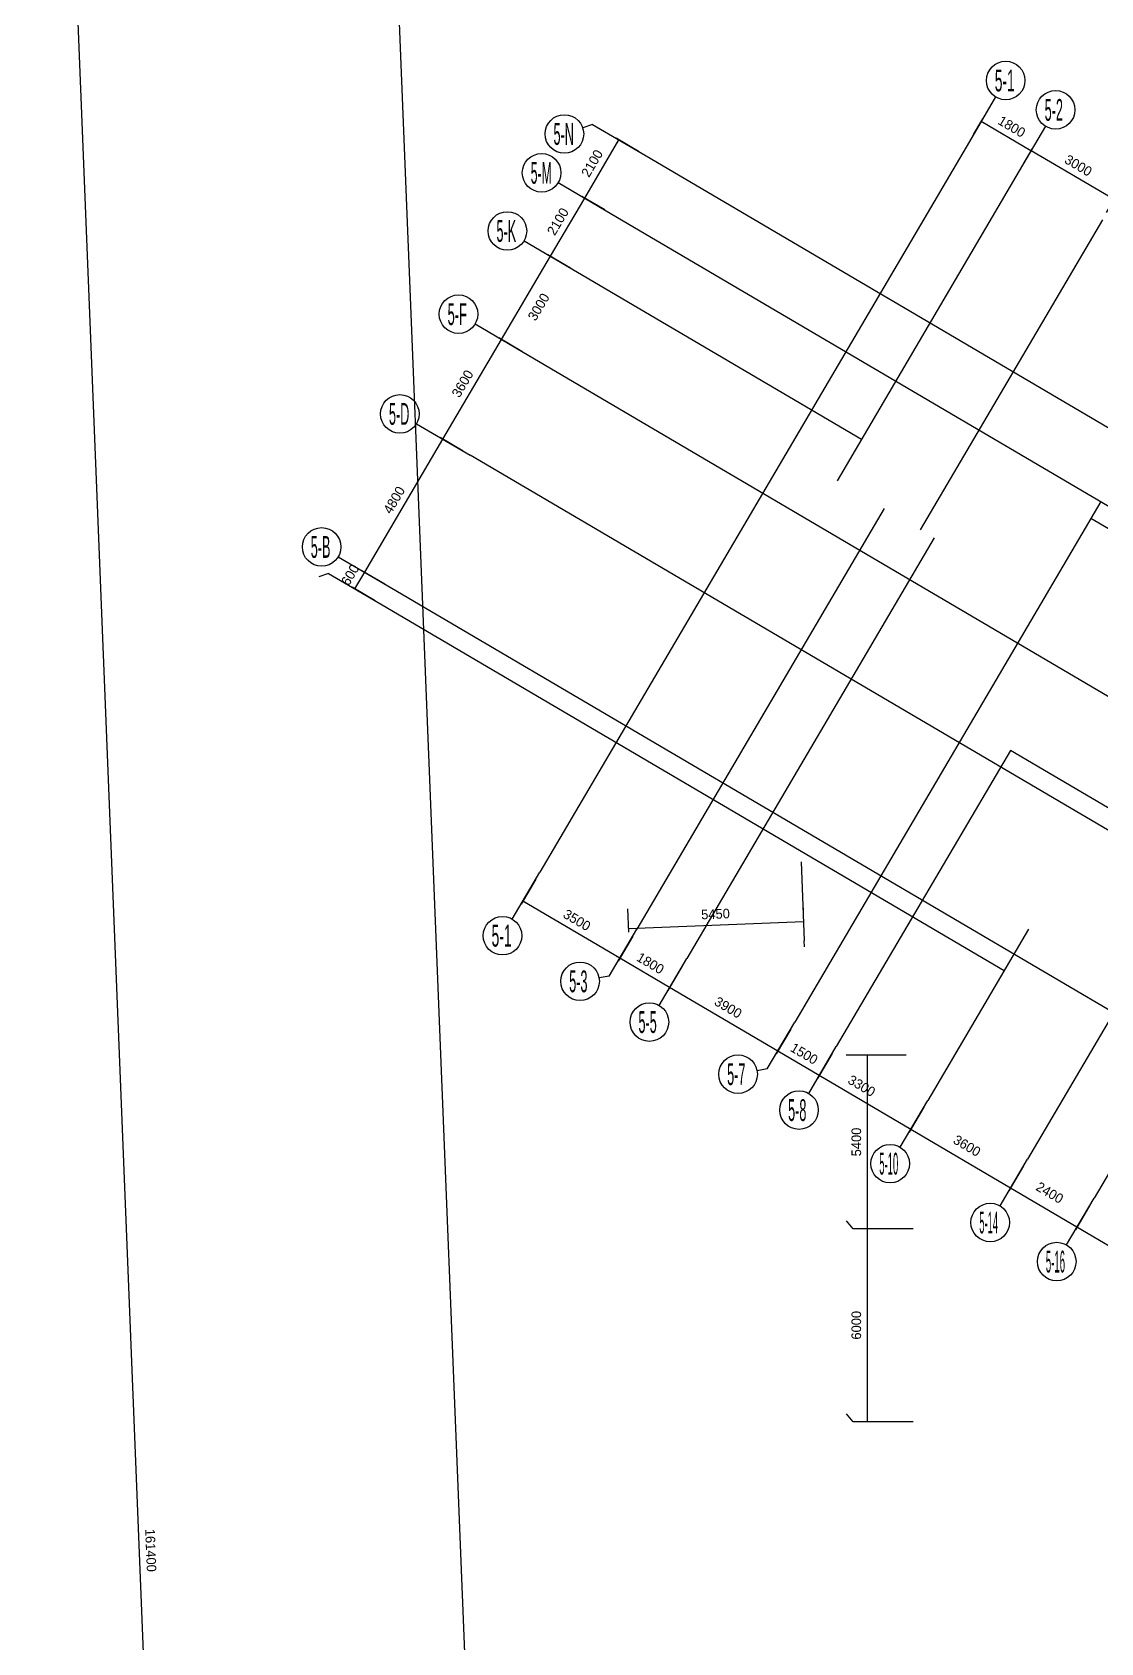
# Model space of a CAD drawing. Extents: x 471867 to 669967, y 35268 to 238913.
# Drawn here: x 471867 to 505108, y 148612 to 198706 of the extents above; entities that cross this region are included whole.
import ezdxf

# ---------------------------------------------------------------- set-up
doc = ezdxf.new("R2010")
doc.units = 0
doc.header["$LTSCALE"] = 100
doc.header["$MEASUREMENT"] = 0
doc.layers.add('DOTE', color=253, linetype='Continuous')
doc.layers.add('L-AXIS', color=3, linetype='Continuous')
doc.styles.add('hztxt2', font='hztxt2')
doc.dimstyles.get("Standard").update_dxf_attribs({"dimtxt": 300, "dimasz": 100, "dimexe": 100, "dimexo": 250, "dimgap": 100, "dimtad": 0, "dimtoh": 1, "dimdec": 0, "dimdsep": 46, "dimcen": 0.09, "dimclrt": 7, "dimadec": 0, "dimazin": 0, "dimtfac": 1, "dimtdec": 4, "dimtofl": 0, "dimtmove": 0, "dimatfit": 3, "dimfxl": 1, "dimtolj": 1, "dimtzin": 0, "dimarcsym": 0})

# ---------------------------------------------------------------- blocks, each defined once
blk = doc.blocks.new('*D248')
at = {"layer": 'L-AXIS', "color": 0, "linetype": 'ByBlock', "lineweight": -2}
for p, q in [((474241, 232201), (471867, 232105)), ((478441, 70839), (471967, 232109)), ((480715, 70931), (478341, 70835))]:
    blk.add_line(p, q, dxfattribs=at)
for points in [[(471967, 232109), (471988, 232010), (471954, 232009)], [(478441, 70839), (478420, 70939), (478453, 70940)]]:
    blk.add_solid(points, dxfattribs=at)
at = {"layer": 'L-AXIS', "color": 7, "linetype": 'Continuous', "lineweight": -2, "insert": (475554, 151488), "char_height": 300, "width": 1111.67, "attachment_point": 5, "rotation": 272.2988, "style": 'hztxt2'}
blk.add_mtext('161400', dxfattribs=at)
blk = doc.blocks.new('*D330')
at = {"layer": 'L-AXIS', "color": 0, "linetype": 'ByBlock', "lineweight": -2}
for p, q in [((484645, 186045), (486470, 189148)), ((487096, 188780), (486383, 189199)), ((485271, 185676), (484558, 186096))]:
    blk.add_line(p, q, dxfattribs=at)
for points in [[(486470, 189148), (486433, 189054), (486405, 189071)], [(484645, 186045), (484681, 186139), (484710, 186123)]]:
    blk.add_solid(points, dxfattribs=at)
at = {"layer": 'L-AXIS', "color": 7, "linetype": 'Continuous', "lineweight": -2, "insert": (485255, 187774), "char_height": 300, "width": 775, "attachment_point": 5, "rotation": 59.5454, "style": 'hztxt2'}
blk.add_mtext('3600', dxfattribs=at)
blk = doc.blocks.new('*D250')
at = {"layer": 'L-AXIS', "color": 0, "linetype": 'ByBlock', "lineweight": -2}
for p, q in [((504772, 162226), (504317, 161452)), ((507471, 159714), (504367, 161538)), ((507875, 160401), (507420, 159627))]:
    blk.add_line(p, q, dxfattribs=at)
for points in [[(504367, 161538), (504462, 161502), (504445, 161473)], [(507471, 159714), (507376, 159750), (507393, 159779)]]:
    blk.add_solid(points, dxfattribs=at)
at = {"layer": 'L-AXIS', "color": 7, "linetype": 'Continuous', "lineweight": -2, "insert": (506273, 160903), "char_height": 300, "width": 775, "attachment_point": 5, "rotation": 329.5454, "style": 'hztxt2'}
blk.add_mtext('3600', dxfattribs=at)
blk = doc.blocks.new('*D116')
at = {"layer": 'L-AXIS', "color": 0, "linetype": 'ByBlock', "lineweight": -2}
for p, q in [((492100, 169677), (491645, 168903)), ((495057, 167012), (491696, 168989)), ((495462, 167700), (495007, 166926))]:
    blk.add_line(p, q, dxfattribs=at)
for points in [[(491696, 168989), (491790, 168953), (491773, 168924)], [(495057, 167012), (494963, 167049), (494980, 167077)]]:
    blk.add_solid(points, dxfattribs=at)
at = {"layer": 'L-AXIS', "color": 7, "linetype": 'Continuous', "lineweight": -2, "insert": (493517, 168371), "char_height": 300, "width": 775, "attachment_point": 5, "rotation": 329.5454, "style": 'hztxt2'}
blk.add_mtext('3900', dxfattribs=at)
blk = doc.blocks.new('_AXISO')
blk.add_circle((0, 0), 0.5)
blk = doc.blocks.new('*D417')
at = {"layer": 'L-AXIS', "color": 0, "linetype": 'ByBlock', "lineweight": -2}
for p, q in [((490389, 171444), (490418, 170719)), ((495835, 171662), (495864, 170938)), ((495860, 171038), (490414, 170819))]:
    blk.add_line(p, q, dxfattribs=at)
for points in [[(490414, 170819), (490513, 170840), (490515, 170806)], [(495860, 171038), (495760, 171017), (495759, 171050)]]:
    blk.add_solid(points, dxfattribs=at)
at = {"layer": 'L-AXIS', "color": 7, "linetype": 'Continuous', "lineweight": -2, "insert": (493123, 171278), "char_height": 300, "width": 785, "attachment_point": 5, "rotation": 2.2988, "style": 'hztxt2'}
blk.add_mtext('5450', dxfattribs=at)
blk = doc.blocks.new('*D177')
at = {"layer": 'L-AXIS', "color": 0, "linetype": 'ByBlock', "lineweight": -2}
for p, q in [((496755, 166940), (496300, 166166)), ((499195, 164580), (496351, 166252)), ((499600, 165267), (499145, 164493))]:
    blk.add_line(p, q, dxfattribs=at)
for points in [[(496351, 166252), (496445, 166216), (496428, 166187)], [(499195, 164580), (499101, 164616), (499117, 164645)]]:
    blk.add_solid(points, dxfattribs=at)
at = {"layer": 'L-AXIS', "color": 7, "linetype": 'Continuous', "lineweight": -2, "insert": (497670, 165933), "char_height": 300, "width": 780, "attachment_point": 5, "rotation": 329.5454, "style": 'hztxt2'}
blk.add_mtext('3300', dxfattribs=at)
blk = doc.blocks.new('*D12')
at = {"layer": 'L-AXIS', "color": 0, "linetype": 'ByBlock', "lineweight": -2}
for p, q in [((498397, 166888), (497754, 166888)), ((497854, 161488), (497854, 166888)), ((498865, 161488), (497754, 161488))]:
    blk.add_line(p, q, dxfattribs=at)
for points in [[(497854, 166888), (497870, 166788), (497837, 166788)], [(497854, 161488), (497837, 161588), (497870, 161588)]]:
    blk.add_solid(points, dxfattribs=at)
at = {"layer": 'L-AXIS', "color": 7, "linetype": 'Continuous', "lineweight": -2, "insert": (497504, 164188), "char_height": 300, "width": 785, "attachment_point": 5, "rotation": 90, "style": 'hztxt2'}
blk.add_mtext('5400', dxfattribs=at)
blk = doc.blocks.new('*D44')
at = {"layer": 'L-AXIS', "color": 0, "linetype": 'ByBlock', "lineweight": -2}
for p, q in [((498865, 161488), (497754, 161488)), ((497854, 155488), (497854, 161488)), ((498865, 155488), (497754, 155488))]:
    blk.add_line(p, q, dxfattribs=at)
for points in [[(497854, 161488), (497870, 161388), (497837, 161388)], [(497854, 155488), (497837, 155588), (497870, 155588)]]:
    blk.add_solid(points, dxfattribs=at)
at = {"layer": 'L-AXIS', "color": 7, "linetype": 'Continuous', "lineweight": -2, "insert": (497504, 158488), "char_height": 300, "width": 770, "attachment_point": 5, "rotation": 90, "style": 'hztxt2'}
blk.add_mtext('6000', dxfattribs=at)
blk = doc.blocks.new('*D315')
at = {"layer": 'L-AXIS', "color": 0, "linetype": 'ByBlock', "lineweight": -2}
for p, q in [((495462, 167700), (495007, 166926)), ((496351, 166252), (495057, 167012)), ((496755, 166940), (496300, 166166))]:
    blk.add_line(p, q, dxfattribs=at)
for points in [[(495057, 167012), (495152, 166976), (495135, 166947)], [(496351, 166252), (496256, 166288), (496273, 166317)]]:
    blk.add_solid(points, dxfattribs=at)
at = {"layer": 'L-AXIS', "color": 7, "linetype": 'Continuous', "lineweight": -2, "insert": (495881, 166934), "char_height": 300, "width": 690, "attachment_point": 5, "rotation": 329.5454, "style": 'hztxt2'}
blk.add_mtext('1500', dxfattribs=at)
blk = doc.blocks.new('*D410')
at = {"layer": 'L-AXIS', "color": 0, "linetype": 'ByBlock', "lineweight": -2}
for p, q in [((499600, 165267), (499145, 164493)), ((502299, 162755), (499195, 164580)), ((502703, 163442), (502248, 162669))]:
    blk.add_line(p, q, dxfattribs=at)
for points in [[(499195, 164580), (499290, 164543), (499273, 164514)], [(502299, 162755), (502204, 162791), (502221, 162820)]]:
    blk.add_solid(points, dxfattribs=at)
at = {"layer": 'L-AXIS', "color": 7, "linetype": 'Continuous', "lineweight": -2, "insert": (500946, 164070), "char_height": 300, "width": 775, "attachment_point": 5, "rotation": 329.5454, "style": 'hztxt2'}
blk.add_mtext('3600', dxfattribs=at)
blk = doc.blocks.new('*D263')
at = {"layer": 'L-AXIS', "color": 0, "linetype": 'ByBlock', "lineweight": -2}
for p, q in [((502703, 163442), (502248, 162669)), ((504367, 161538), (502299, 162755)), ((504772, 162226), (504317, 161452))]:
    blk.add_line(p, q, dxfattribs=at)
for points in [[(502299, 162755), (502393, 162718), (502376, 162690)], [(504367, 161538), (504273, 161575), (504290, 161603)]]:
    blk.add_solid(points, dxfattribs=at)
at = {"layer": 'L-AXIS', "color": 7, "linetype": 'Continuous', "lineweight": -2, "insert": (503519, 162611), "char_height": 300, "width": 785, "attachment_point": 5, "rotation": 329.5454, "style": 'hztxt2'}
blk.add_mtext('2400', dxfattribs=at)
blk = doc.blocks.new('*D293')
at = {"layer": 'L-AXIS', "color": 0, "linetype": 'ByBlock', "lineweight": -2}
for p, q in [((490548, 170589), (490093, 169815)), ((491696, 168989), (490144, 169901)), ((492100, 169677), (491645, 168903))]:
    blk.add_line(p, q, dxfattribs=at)
for points in [[(490144, 169901), (490239, 169865), (490222, 169836)], [(491696, 168989), (491601, 169025), (491618, 169054)]]:
    blk.add_solid(points, dxfattribs=at)
at = {"layer": 'L-AXIS', "color": 7, "linetype": 'Continuous', "lineweight": -2, "insert": (491097, 169747), "char_height": 300, "width": 690, "attachment_point": 5, "rotation": 329.5454, "style": 'hztxt2'}
blk.add_mtext('1800', dxfattribs=at)
blk = doc.blocks.new('*D138')
at = {"layer": 'L-AXIS', "color": 0, "linetype": 'ByBlock', "lineweight": -2}
for p, q in [((487531, 172363), (487076, 171589)), ((490144, 169901), (487127, 171675)), ((490548, 170589), (490093, 169815))]:
    blk.add_line(p, q, dxfattribs=at)
for points in [[(487127, 171675), (487221, 171639), (487205, 171610)], [(490144, 169901), (490049, 169938), (490066, 169967)]]:
    blk.add_solid(points, dxfattribs=at)
at = {"layer": 'L-AXIS', "color": 7, "linetype": 'Continuous', "lineweight": -2, "insert": (488813, 171090), "char_height": 300, "width": 780, "attachment_point": 5, "rotation": 329.5454, "style": 'hztxt2'}
blk.add_mtext('3500', dxfattribs=at)
blk = doc.blocks.new('*D350')
at = {"layer": 'L-AXIS', "color": 0, "linetype": 'ByBlock', "lineweight": -2}
for p, q in [((486470, 189148), (487990, 191735)), ((488617, 191366), (487904, 191785)), ((487096, 188780), (486383, 189199))]:
    blk.add_line(p, q, dxfattribs=at)
for points in [[(487990, 191735), (487954, 191640), (487925, 191657)], [(486470, 189148), (486506, 189243), (486535, 189226)]]:
    blk.add_solid(points, dxfattribs=at)
at = {"layer": 'L-AXIS', "color": 7, "linetype": 'Continuous', "lineweight": -2, "insert": (487623, 190160), "char_height": 300, "width": 780, "attachment_point": 5, "rotation": 59.5454, "style": 'hztxt2'}
blk.add_mtext('3000', dxfattribs=at)
blk = doc.blocks.new('*D183')
at = {"layer": 'L-AXIS', "color": 0, "linetype": 'ByBlock', "lineweight": -2}
for p, q in [((482212, 181907), (484645, 186045)), ((485272, 185677), (484559, 186096)), ((482839, 181539), (482126, 181958))]:
    blk.add_line(p, q, dxfattribs=at)
for points in [[(484645, 186045), (484609, 185951), (484580, 185967)], [(482212, 181907), (482248, 182002), (482277, 181985)]]:
    blk.add_solid(points, dxfattribs=at)
at = {"layer": 'L-AXIS', "color": 7, "linetype": 'Continuous', "lineweight": -2, "insert": (483127, 184154), "char_height": 300, "width": 790, "attachment_point": 5, "rotation": 59.5454, "style": 'hztxt2'}
blk.add_mtext('4800', dxfattribs=at)
blk = doc.blocks.new('*D249')
at = {"layer": 'L-AXIS', "color": 0, "linetype": 'ByBlock', "lineweight": -2}
for p, q in [((481908, 181390), (482212, 181907)), ((482839, 181539), (482126, 181958)), ((482535, 181022), (481822, 181441))]:
    blk.add_line(p, q, dxfattribs=at)
for points in [[(482212, 181907), (482176, 181813), (482147, 181830)], [(481908, 181390), (481944, 181485), (481973, 181468)]]:
    blk.add_solid(points, dxfattribs=at)
at = {"layer": 'L-AXIS', "color": 7, "linetype": 'Continuous', "lineweight": -2, "insert": (481758, 181826), "char_height": 300, "width": 556.67, "attachment_point": 5, "rotation": 59.5454, "style": 'hztxt2'}
blk.add_mtext('600', dxfattribs=at)
blk = doc.blocks.new('*D122')
at = {"layer": 'L-AXIS', "color": 0, "linetype": 'ByBlock', "lineweight": -2}
for p, q in [((501148, 195522), (501435, 196010)), ((502936, 195012), (501384, 195924)), ((502700, 194610), (502987, 195098))]:
    blk.add_line(p, q, dxfattribs=at)
for points in [[(501384, 195924), (501479, 195888), (501462, 195859)], [(502936, 195012), (502841, 195048), (502858, 195077)]]:
    blk.add_solid(points, dxfattribs=at)
at = {"layer": 'L-AXIS', "color": 7, "linetype": 'Continuous', "lineweight": -2, "insert": (502338, 195769), "char_height": 300, "width": 690, "attachment_point": 5, "rotation": 329.5454, "style": 'hztxt2'}
blk.add_mtext('1800', dxfattribs=at)
blk = doc.blocks.new('*D2')
at = {"layer": 'L-AXIS', "color": 0, "linetype": 'ByBlock', "lineweight": -2}
for p, q in [((490746, 194987), (490033, 195406)), ((489055, 193545), (490119, 195355)), ((489681, 193176), (488968, 193596))]:
    blk.add_line(p, q, dxfattribs=at)
for points in [[(490119, 195355), (490083, 195260), (490054, 195277)], [(489055, 193545), (489091, 193639), (489120, 193623)]]:
    blk.add_solid(points, dxfattribs=at)
at = {"layer": 'L-AXIS', "color": 7, "linetype": 'Continuous', "lineweight": -2, "insert": (489285, 194627), "char_height": 300, "width": 775, "attachment_point": 5, "rotation": 59.5454, "style": 'hztxt2'}
blk.add_mtext('2100', dxfattribs=at)
blk = doc.blocks.new('*D61')
at = {"layer": 'L-AXIS', "color": 0, "linetype": 'ByBlock', "lineweight": -2}
for p, q in [((487990, 191735), (489055, 193545)), ((489681, 193176), (488968, 193596)), ((488617, 191366), (487904, 191785))]:
    blk.add_line(p, q, dxfattribs=at)
for points in [[(489055, 193545), (489018, 193450), (488990, 193467)], [(487990, 191735), (488026, 191829), (488055, 191812)]]:
    blk.add_solid(points, dxfattribs=at)
at = {"layer": 'L-AXIS', "color": 7, "linetype": 'Continuous', "lineweight": -2, "insert": (488221, 192817), "char_height": 300, "width": 775, "attachment_point": 5, "rotation": 59.5454, "style": 'hztxt2'}
blk.add_mtext('2100', dxfattribs=at)
blk = doc.blocks.new('*D306')
at = {"layer": 'L-AXIS', "color": 0, "linetype": 'ByBlock', "lineweight": -2}
for p, q in [((502704, 194617), (502991, 195104)), ((505526, 193498), (502940, 195018)), ((505290, 193096), (505577, 193584))]:
    blk.add_line(p, q, dxfattribs=at)
for points in [[(502940, 195018), (503034, 194982), (503018, 194953)], [(505526, 193498), (505431, 193534), (505448, 193563)]]:
    blk.add_solid(points, dxfattribs=at)
at = {"layer": 'L-AXIS', "color": 7, "linetype": 'Continuous', "lineweight": -2, "insert": (504410, 194560), "char_height": 300, "width": 780, "attachment_point": 5, "rotation": 329.5454, "style": 'hztxt2'}
blk.add_mtext('3000', dxfattribs=at)

msp = doc.modelspace()

# ---------------------------------------------------------------- linework, layer by layer
at = {"layer": 'DOTE'}
for p, q in [((481860.1, 234317.6), (489328.1, 48282.5)), ((501021.6, 195306.9), (487657.8, 172578.6)), ((490960.9, 194859.3), (536912.8, 167840.5)), ((502573.2, 194394.6), (496903.9, 184752.6)), ((489896.5, 193049), (523813.7, 173106.4)), ((505159.3, 192874), (499490, 183232)), ((488832.1, 191238.8), (497664.2, 186045.6)), ((487311.5, 188652.7), (528297.4, 164553.8)), ((522507.5, 163782.3), (485487, 185549.6)), ((498369.4, 183890.9), (490674.9, 170804.6)), ((505107.7, 184105.2), (495588.5, 167915.5)), ((504803.5, 183587.9), (535544.3, 165513.1)), ((499921.1, 182978.6), (492226.5, 169892.2)), ((483053.9, 181411.6), (510678.3, 165169)), ((482749.8, 180894.4), (502098.7, 169517.6)), ((502295.3, 176362.7), (496881.5, 167155.2)), ((531878.7, 158968.3), (502295.3, 176362.7)), ((495784.6, 172904.5), (495883.5, 170442.3)), ((508243.3, 172865.4), (502829.5, 163657.9)), ((510312.2, 171648.9), (504898.4, 162441.4)), ((502859.2, 170810.9), (499726.2, 165482.6)), ((499058.1, 166887.9), (497184.4, 166887.9))]:
    msp.add_line(p, q, dxfattribs=at)
at = {"layer": 'L-AXIS'}
for p, q in [((501835.6, 196691.3), (501021.6, 195306.9)), ((489295.1, 195839.5), (488990.6, 195735)), ((489295.1, 195839.5), (490961.2, 194859.9)), ((503387.2, 195779), (502573.2, 194394.6)), ((488230.7, 194029.3), (489896.8, 193049.6)), ((487166.3, 192219), (488832.4, 191239.4)), ((485645.7, 189632.9), (487311.8, 188653.3)), ((483821, 186529.6), (485487.2, 185550)), ((481388.1, 182391.9), (483054.3, 181412.2)), ((481084, 181874.6), (480779.5, 181770.1)), ((481084, 181874.6), (482750.1, 180895)), ((486801.2, 171121.7), (487657.8, 172578.6)), ((489818.3, 169347.7), (490674.9, 170804.6)), ((495890.9, 170258.1), (495883.5, 170442.3)), ((491370, 168435.4), (492226.5, 169892.2)), ((489818.3, 169347.7), (489501.4, 169291)), ((494731.9, 166458.7), (495588.5, 167915.5)), ((496024.9, 165698.4), (496881.5, 167155.2)), ((494731.9, 166458.7), (494415, 166401.9)), ((498869.6, 164025.7), (499726.2, 165482.6)), ((501972.9, 162201.1), (502829.5, 163657.9)), ((504041.8, 160984.6), (504898.4, 162441.4)), ((497408.5, 161487.9), (497199, 161732.4)), ((499276.1, 161487.9), (497408.5, 161487.9)), ((497408.5, 155487.9), (497199, 155732.4)), ((499276.1, 155487.9), (497408.5, 155487.9))]:
    msp.add_line(p, q, dxfattribs=at)

# ---------------------------------------------------------------- block references
ref = msp.add_blockref('_AXISO', (502149.7, 197202.7), dxfattribs=dict(at, xscale=1199.999999999997, yscale=1200, rotation=359.999645787379))
ref.add_attrib('A', '5-1', (501810.3, 196863.3), dxfattribs={"height": 678.82, "style": 'hztxt2', "width": 0.472727})
ref = msp.add_blockref('_AXISO', (503701.3, 196290.3), dxfattribs=dict(at, xscale=1199.999999999997, yscale=1200, rotation=359.999645787379))
ref.add_attrib('A', '5-2', (503361.9, 195950.9), dxfattribs={"height": 678.82, "style": 'hztxt2', "width": 0.433333})
ref = msp.add_blockref('_AXISO', (488423.1, 195540.2), dxfattribs=dict(at, xscale=1199.999999999997, yscale=1200, rotation=359.999645787379))
ref.add_attrib('A', '5-N', (488083.7, 195200.8), dxfattribs={"height": 678.82, "style": 'hztxt2', "width": 0.433333})
ref = msp.add_blockref('_AXISO', (487713.5, 194333.4), dxfattribs=dict(at, xscale=1199.999999999997, yscale=1200, rotation=359.999645787379))
ref.add_attrib('A', '5-M', (487374.1, 193994), dxfattribs={"height": 678.82, "style": 'hztxt2', "width": 0.419355})
ref = msp.add_blockref('_AXISO', (486649.1, 192523.1), dxfattribs=dict(at, xscale=1199.999999999997, yscale=1200, rotation=359.999645787379))
ref.add_attrib('A', '5-K', (486309.7, 192183.7), dxfattribs={"height": 678.82, "style": 'hztxt2', "width": 0.433333})
ref = msp.add_blockref('_AXISO', (485128.5, 189937), dxfattribs=dict(at, xscale=1199.999999999997, yscale=1200, rotation=359.999645787379))
ref.add_attrib('A', '5-F', (484789.1, 189597.6), dxfattribs={"height": 678.82, "style": 'hztxt2', "width": 0.440678})
ref = msp.add_blockref('_AXISO', (483303.8, 186833.7), dxfattribs=dict(at, xscale=1199.999999999997, yscale=1200, rotation=359.999645787379))
ref.add_attrib('A', '5-D', (482964.4, 186494.3), dxfattribs={"height": 678.82, "style": 'hztxt2', "width": 0.433333})
ref = msp.add_blockref('_AXISO', (480870.9, 182696), dxfattribs=dict(at, xscale=1199.999999999997, yscale=1200, rotation=359.999645787379))
ref.add_attrib('A', '5-B', (480531.5, 182356.6), dxfattribs={"height": 678.82, "style": 'hztxt2', "width": 0.433333})
ref = msp.add_blockref('_AXISO', (486497.1, 170604.5), dxfattribs=dict(at, xscale=1199.999999999997, yscale=1200, rotation=359.999645787379))
ref.add_attrib('A', '5-1', (486157.7, 170265.1), dxfattribs={"height": 678.82, "style": 'hztxt2', "width": 0.472727})
ref = msp.add_blockref('_AXISO', (488910.8, 169185.3), dxfattribs=dict(at, xscale=1199.999999999997, yscale=1200, rotation=359.999645787379))
ref.add_attrib('A', '5-3', (488571.4, 168845.9), dxfattribs={"height": 678.82, "style": 'hztxt2', "width": 0.433333})
ref = msp.add_blockref('_AXISO', (491065.9, 167918.2), dxfattribs=dict(at, xscale=1199.999999999997, yscale=1200, rotation=359.999645787379))
ref.add_attrib('A', '5-5', (490726.4, 167578.8), dxfattribs={"height": 678.82, "style": 'hztxt2', "width": 0.433333})
ref = msp.add_blockref('_AXISO', (493824.3, 166296.2), dxfattribs=dict(at, xscale=1199.999999999997, yscale=1200, rotation=359.999645787379))
ref.add_attrib('A', '5-7', (493484.9, 165956.8), dxfattribs={"height": 678.82, "style": 'hztxt2', "width": 0.433333})
ref = msp.add_blockref('_AXISO', (495720.8, 165181.2), dxfattribs=dict(at, xscale=1199.999999999997, yscale=1200, rotation=359.999645787379))
ref.add_attrib('A', '5-8', (495381.4, 164841.7), dxfattribs={"height": 678.82, "style": 'hztxt2', "width": 0.433333})
ref = msp.add_blockref('_AXISO', (498556, 163514.1), dxfattribs=dict(at, xscale=1199.999999999997, yscale=1200, rotation=359.999645787379))
ref.add_attrib('A', '5-10', (498216.6, 163174.7), dxfattribs={"height": 678.82, "style": 'hztxt2', "width": 0.325})
ref = msp.add_blockref('_AXISO', (501668.8, 161683.8), dxfattribs=dict(at, xscale=1199.999999999997, yscale=1200, rotation=359.999645787379))
ref.add_attrib('A', '5-14', (501329.4, 161344.4), dxfattribs={"height": 678.82, "style": 'hztxt2', "width": 0.320988})
ref = msp.add_blockref('_AXISO', (503737.7, 160467.4), dxfattribs=dict(at, xscale=1199.999999999997, yscale=1200, rotation=359.999645787379))
ref.add_attrib('A', '5-16', (503398.3, 160128), dxfattribs={"height": 678.82, "style": 'hztxt2', "width": 0.329114})

# ---------------------------------------------------------------- dimensions: what is measured, and where the dimension line sits
for base, p1, p2, angle, picture, middle in [((471967, 232109.5), (480965.1, 70940.7), (474491.3, 232210.8), 92.29877, '*D248', (475553.6, 151488.5)), ((501384.3, 195923.9), (502573.2, 194394.6), (501021.6, 195306.9), 149.54537, '*D122', (502337.6, 195769.4)), ((490118.9, 195355.1), (489896.8, 193049.6), (490961.2, 194859.9), 59.54537, '*D2', (489285, 194627.4)), ((502939.8, 195018.1), (505163.2, 192880.5), (502577.1, 194401.1), 149.54537, '*D306', (504410.3, 194559.5)), ((489054.6, 193544.9), (488832.4, 191239.4), (489896.8, 193049.6), 59.54537, '*D61', (488220.6, 192817.1)), ((487990.2, 191734.6), (487311.8, 188653.3), (488832.4, 191239.4), 59.54537, '*D350', (487623.4, 190160)), ((486469.6, 189148.5), (485487, 185549.6), (487311.8, 188653.3), 59.54537, '*D330', (485255.4, 187774.1)), ((484644.9, 186045.2), (483054.3, 181412.2), (485487.2, 185550), 59.54537, '*D183', (483126.7, 184153.7)), ((482212, 181907.4), (482750.1, 180895), (483054.3, 181412.2), 59.54537, '*D249', (481758.2, 181826.2)), ((487126.8, 171675.5), (490674.9, 170804.6), (487657.8, 172578.6), 149.54537, '*D138', (488812.8, 171090.2)), ((490414, 170819), (495824.5, 171912), (490378.9, 171693.4), 2.29877, '*D417', (493122.7, 171278)), ((490143.9, 169901.5), (492226.5, 169892.2), (490674.9, 170804.6), 149.54537, '*D293', (491097.1, 169747)), ((491695.6, 168989.2), (495588.5, 167915.5), (492226.5, 169892.2), 149.54537, '*D116', (493517, 168371.4)), ((495057.5, 167012.4), (496881.5, 167155.2), (495588.5, 167915.5), 149.54537, '*D315', (495881.4, 166934)), ((496350.5, 166252.1), (499726.2, 165482.6), (496881.5, 167155.2), 149.54537, '*D177', (497670.2, 165932.9)), ((497853.5, 166887.9), (499115.1, 161487.9), (498647, 166887.9), 90, '*D12', (497503.5, 164187.9)), ((499195.2, 164579.5), (502829.5, 163657.9), (499726.2, 165482.6), 149.54537, '*D410', (500945.7, 164070.4)), ((502298.5, 162754.8), (504898.4, 162441.4), (502829.5, 163657.9), 149.54537, '*D263', (503519.1, 162611)), ((504367.4, 161538.4), (508001.7, 160616.8), (504898.4, 162441.4), 149.54537, '*D250', (506273.3, 160902.9)), ((497853.5, 161487.9), (499115.1, 155487.9), (499115.1, 161487.9), 90, '*D44', (497503.5, 158487.9))]:
    dim = msp.add_linear_dim(base=base, p1=p1, p2=p2, angle=angle, dimstyle='Standard', dxfattribs=at)
    dim.commit()
    dim.dimension.update_dxf_attribs({"geometry": picture, "text_midpoint": middle})

doc.saveas('drawing.dxf')
